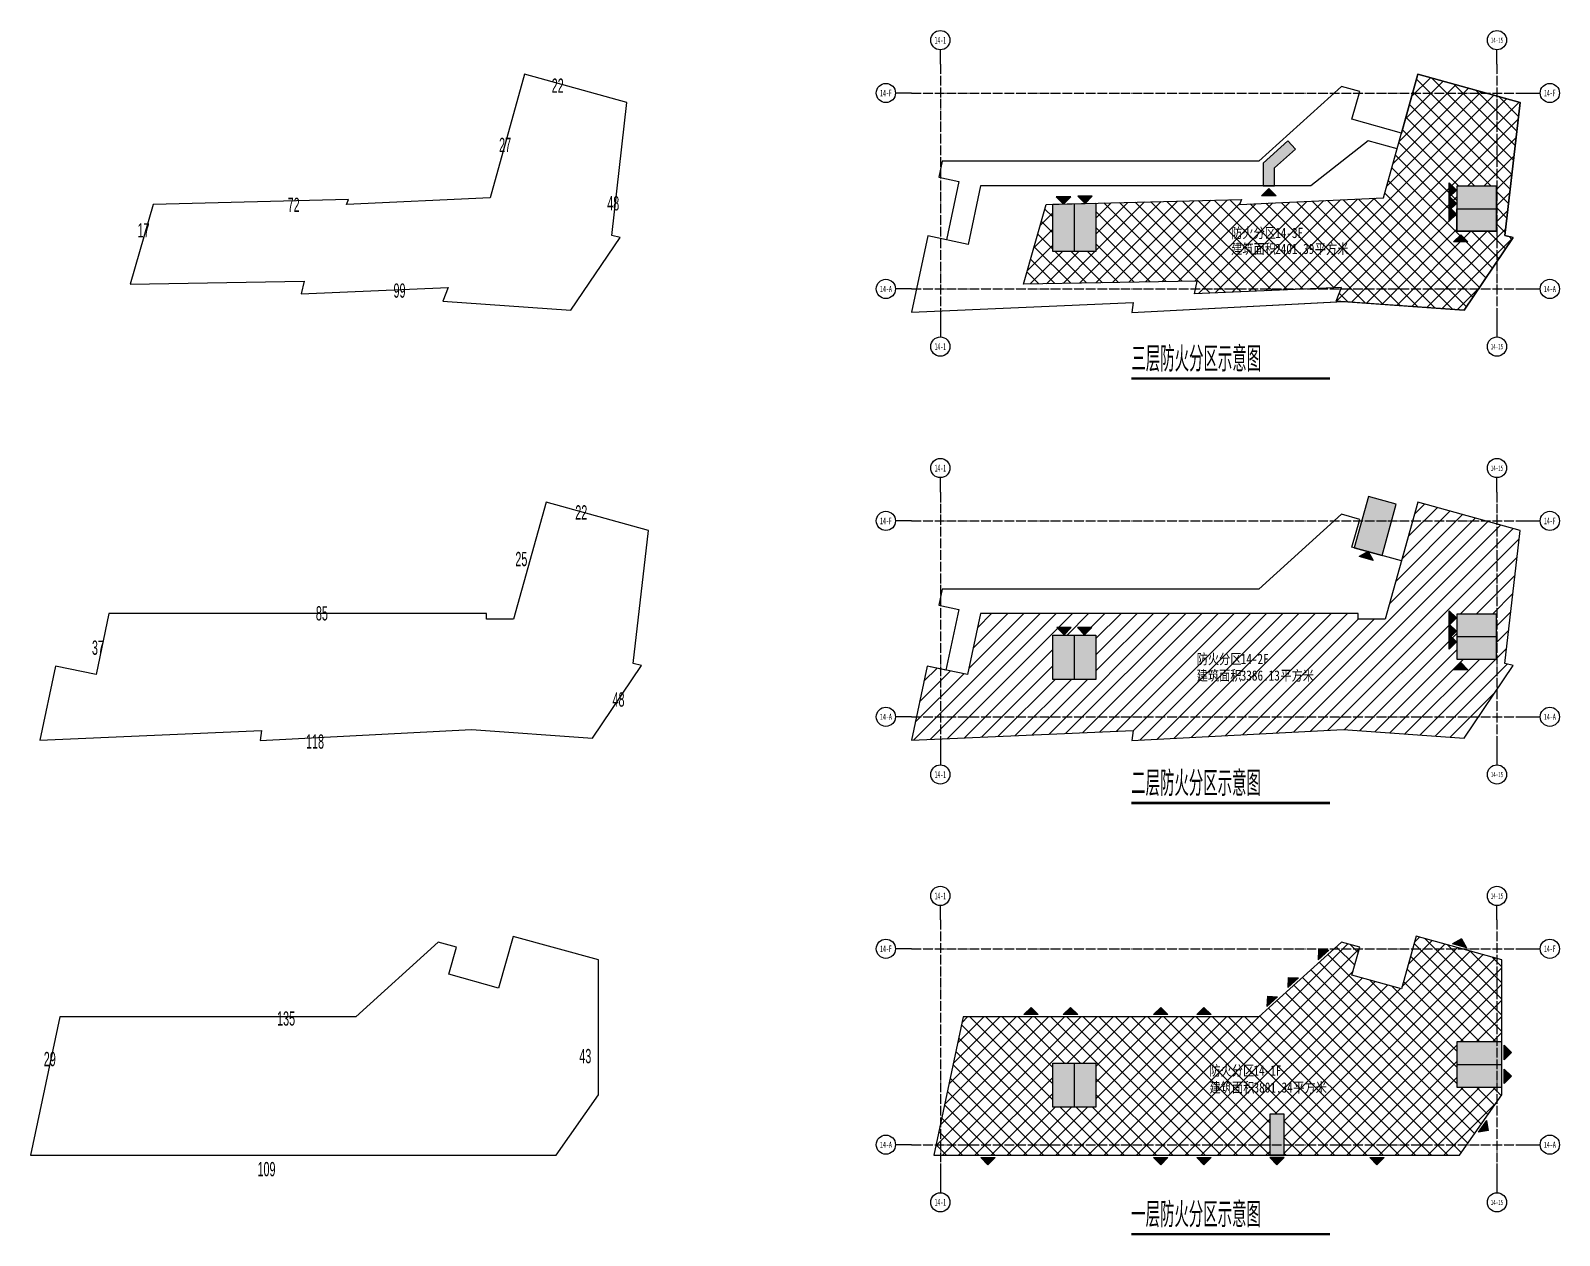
# Model space of a CAD drawing. Extents: x -409435 to 356702, y -107829 to 330904.
# Drawn here: x -409435 to -91090, y -18897 to 232000 of the extents above; entities that cross this region are included whole.
import ezdxf
from ezdxf.enums import TextEntityAlignment as Align

# ---------------------------------------------------------------- set-up
doc = ezdxf.new("R2010")
doc.units = 0
doc.header["$LTSCALE"] = 1000
doc.header["$MEASUREMENT"] = 0
doc.linetypes.add('X-104 14#平面$0$DOTE', pattern=[2.42, 2, -0.2, 0.02, -0.2])
for name, color, linetype in [('02-TEXT_标注', 130, 'Continuous'), ('DIM_SYMB', 3, 'Continuous'), ('X-104 14#平面$0$01-标注_标高', 200, 'Continuous'), ('X-104 14#平面$0$01-标注_轴线坐标', 132, 'Continuous'), ('X-104 14#平面$0$02-TEXT_标注', 130, 'Continuous'), ('X-104 14#平面$0$05-填充_天正', 26, 'Continuous'), ('X-104 14#平面$0$A-C_玻璃幕墙', 140, 'Continuous'), ('X-104 14#平面$0$A_AXIS-轴线', 36, 'X-104 14#平面$0$DOTE'), ('X-104 14#平面$0$AXIS_TEXT', 7, 'Continuous'), ('建-标注-文本', 254, 'Continuous')]:
    doc.layers.add(name, color=color, linetype=linetype)
doc.styles.add('_TCH_DIM', font='ros.shx', dxfattribs={"width": 0.8, "height": 2, "bigfont": 'jd.shx'})
doc.styles.get("Standard").update_dxf_attribs({"font": 'GBENOR', "bigfont": 'GBCBIG'})
doc.styles.add('X-104 14#平面$0$_TCH_AXIS', font='STXIHEI_0.TTF', dxfattribs={"width": 0.75})
doc.styles.add('X-104 14#平面$0$Standard', font='STXIHEI_0.TTF', dxfattribs={"width": 0.8})

# ---------------------------------------------------------------- blocks, each defined once
blk = doc.blocks.new('X-104 14#平面$0$A$C18484155')
blk.add_lwpolyline([(5526, 3428), (3987, 5137), (-1150, 512), (-1150, -4200), (1150, -4200), (1150, -512)], close=True)
blk = doc.blocks.new('X-104 14#平面')
at = {"layer": 'X-104 14#平面$0$01-标注_标高'}
for points in [[(-194349.9, 195885), (-192849.9, 197385), (-195849.9, 197385)], [(-189851.3, 195998.4), (-188351.3, 197498.4), (-191351.3, 197498.4)], [(-151600, 199080), (-150100, 197580), (-153100, 197580)], [(-112550, 198800), (-114050, 197300), (-114050, 200300)], [(-112550, 196000), (-114050, 194500), (-114050, 197500)], [(-112550, 193800), (-114050, 192300), (-114050, 195300)], [(-111650, 189500), (-110150, 188000), (-113150, 188000)], [(-130920.9, 123494.2), (-129877.9, 121647), (-132768.1, 122451.1)], [(-112550, 109700), (-114050, 108200), (-114050, 111200)], [(-112550, 106900), (-114050, 105400), (-114050, 108400)], [(-194250, 106200), (-192750, 107700), (-195750, 107700)], [(-189950, 106200), (-188450, 107700), (-191450, 107700)], [(-112550, 104700), (-114050, 103200), (-114050, 106200)], [(-111650, 100400), (-110150, 98900), (-113150, 98900)], [(-111481.3, 42870.1), (-110438.2, 41022.9), (-113328.5, 41827.1)], [(-141233.6, 40581), (-139114.7, 40478.5), (-141336, 38462.1)], [(-147559, 34839), (-145440.1, 34736.5), (-147661.4, 32720.1)], [(-151895.7, 30902.2), (-149776.9, 30799.8), (-151998.1, 28783.3)], [(-201100, 28600), (-199600, 27100), (-202600, 27100)], [(-192900, 28600), (-191400, 27100), (-194400, 27100)], [(-174100, 28600), (-172600, 27100), (-175600, 27100)], [(-165100, 28600), (-163600, 27100), (-166600, 27100)], [(-101099.8, 19200), (-102599.8, 17700), (-102599.8, 20700)], [(-101099.8, 14250), (-102599.8, 12750), (-102599.8, 15750)], [(-105865.7, 2943.1), (-107954.8, 2574.7), (-106234.1, 5032.2)], [(-210100, -4200), (-211600, -2700), (-208600, -2700)], [(-174100, -4200), (-175600, -2700), (-172600, -2700)], [(-165100, -4200), (-166600, -2700), (-163600, -2700)], [(-149900, -4200), (-148400, -2700), (-151400, -2700)], [(-129100, -4200), (-130600, -2700), (-127600, -2700)]]:
    blk.add_hatch(color=256, dxfattribs=at).paths.add_polyline_path(points)
at = {"layer": 'X-104 14#平面$0$05-填充_天正'}
h = blk.add_hatch(dxfattribs=at)
h.set_pattern_fill('ANSI37', color=256, scale=1500)
h.set_pattern_definition([(45, (0, 0), (-1683.798, 1683.798), []), (135, (0, 0), (-1683.798, -1683.798), [])])
h.paths.add_polyline_path([(-100702.7, 188914.5), (-102437.1, 189300.5), (-99258.2, 216994.6), (-120573.1, 222925), (-127734.4, 197155.1), (-157692.5, 195791.2), (-157261.7, 196820), (-187600, 196055.2), (-187600, 186000), (-196600, 186000), (-196600, 195828.3), (-197934.6, 195794.6), (-202690.7, 179208.2), (-166509, 179839.8), (-167073.4, 177184.7), (-136500.2, 178465.9), (-137582.4, 175653.6), (-110937.7, 173767.9)])
h.paths.add_polyline_path([(-112450, 190200), (-112450, 199600), (-104200, 199600), (-104200, 190200)], flags=16)
for points in [[(-146074.4, 207327.8), (-147613.4, 209037.1), (-152750, 204412), (-152750, 199700), (-150450, 199700), (-150450, 203388)], [(-112450, 199600), (-112450, 190200), (-104200, 190200), (-104200, 199600)], [(-187600, 186000), (-196600, 186000), (-196600, 195828.3), (-187600, 196055.2)], [(-128030.7, 122690), (-125055.4, 133383.8), (-130835.8, 134992.1), (-133807.3, 124297.2)], [(-112450, 110500), (-112450, 101100), (-104200, 101100), (-104200, 110500)], [(-187600, 96900), (-196600, 96900), (-196600, 106100), (-187600, 106100)], [(-112450, 21400), (-112450, 12000), (-103099.8, 12000), (-103099.8, 21400)], [(-187600, 7800), (-196600, 7800), (-196600, 17000), (-187600, 17000)], [(-151350, 6450), (-148450, 6450), (-148450, -2200), (-151350, -2200)]]:
    blk.add_hatch(color=256, dxfattribs=at).paths.add_polyline_path(points)
h = blk.add_hatch(dxfattribs=at)
h.set_pattern_fill('ANSI31', color=256, scale=1500)
h.set_pattern_definition([(45, (0, 0), (-1683.798, 1683.798), [])])
h.paths.add_polyline_path([(-136154.4, 86452.5), (-110937.7, 84667.9), (-100702.7, 99814.5), (-102437.1, 100200.5), (-99258.2, 127894.6), (-120573.1, 133825), (-123984.4, 121564.2), (-127368.8, 109400), (-133012.8, 109400), (-133012.8, 110600), (-211607.8, 110600), (-214311.3, 97881.2), (-222733.6, 99671.4), (-226009.8, 84258.3), (-179821.9, 86274.9), (-180154.9, 84183.6)])
h.paths.add_polyline_path([(-112450, 101100), (-112450, 110500), (-104200, 110500), (-104200, 101100)], flags=16)
h.paths.add_polyline_path([(-187600, 96900), (-196600, 96900), (-196600, 106100), (-187600, 106100)], flags=16)
h = blk.add_hatch(dxfattribs=at)
h.set_pattern_fill('ANSI37', color=256, scale=1500)
h.set_pattern_definition([(45, (-286499.4, -28736.6), (-1683.798, 1683.798), []), (135, (-286499.4, -28736.6), (-1683.798, -1683.798), [])])
h.paths.add_polyline_path([(-153659.4, 26600), (-215237.5, 26600), (-221359, -2200), (-151350, -2200), (-151350, 6450), (-148450, 6450), (-148450, -2200), (-111908.3, -2200), (-103099.8, 10380.5), (-103099.8, 12000), (-112450, 12000), (-112450, 21400), (-103099.8, 21400), (-103099.8, 38462.2), (-120934.9, 43424.4), (-123984.4, 32464.2), (-134292.8, 35332.3), (-132682.9, 41118.6), (-136496.8, 42179.7)])
h.paths.add_polyline_path([(-187600, 17000), (-187600, 7800), (-196600, 7800), (-196600, 17000)], flags=16)
at = {"layer": 'X-104 14#平面$0$01-标注_标高'}
for p, q in [((-194349.9, 195885), (-195849.9, 197385)), ((-192849.9, 197385), (-195849.9, 197385)), ((-194349.9, 195885), (-192849.9, 197385)), ((-189851.3, 195998.4), (-191351.3, 197498.4)), ((-188351.3, 197498.4), (-191351.3, 197498.4)), ((-189851.3, 195998.4), (-188351.3, 197498.4)), ((-151600, 199080), (-153100, 197580)), ((-150100, 197580), (-153100, 197580)), ((-151600, 199080), (-150100, 197580)), ((-112550, 198800), (-114050, 200300)), ((-114050, 197300), (-114050, 200300)), ((-112550, 198800), (-114050, 197300)), ((-112550, 196000), (-114050, 197500)), ((-114050, 194500), (-114050, 197500)), ((-112550, 196000), (-114050, 194500)), ((-112550, 193800), (-114050, 195300)), ((-114050, 192300), (-114050, 195300)), ((-112550, 193800), (-114050, 192300)), ((-111650, 189500), (-113150, 188000)), ((-110150, 188000), (-113150, 188000)), ((-111650, 189500), (-110150, 188000)), ((-130920.9, 123494.2), (-132768.1, 122451.1)), ((-129877.9, 121647), (-132768.1, 122451.1)), ((-130920.9, 123494.2), (-129877.9, 121647)), ((-112550, 109700), (-114050, 111200)), ((-114050, 108200), (-114050, 111200)), ((-112550, 109700), (-114050, 108200)), ((-112550, 106900), (-114050, 108400)), ((-114050, 105400), (-114050, 108400)), ((-194250, 106200), (-195750, 107700)), ((-192750, 107700), (-195750, 107700)), ((-194250, 106200), (-192750, 107700)), ((-189950, 106200), (-191450, 107700)), ((-188450, 107700), (-191450, 107700)), ((-189950, 106200), (-188450, 107700)), ((-112550, 106900), (-114050, 105400)), ((-112550, 104700), (-114050, 106200)), ((-114050, 103200), (-114050, 106200)), ((-112550, 104700), (-114050, 103200)), ((-111650, 100400), (-113150, 98900)), ((-110150, 98900), (-113150, 98900)), ((-111650, 100400), (-110150, 98900)), ((-111481.3, 42870.1), (-113328.5, 41827.1)), ((-110438.2, 41022.9), (-113328.5, 41827.1)), ((-111481.3, 42870.1), (-110438.2, 41022.9)), ((-141233.6, 40581), (-141336, 38462.1)), ((-139114.7, 40478.5), (-141336, 38462.1)), ((-141233.6, 40581), (-139114.7, 40478.5)), ((-147559, 34839), (-147661.4, 32720.1)), ((-145440.1, 34736.5), (-147661.4, 32720.1)), ((-147559, 34839), (-145440.1, 34736.5)), ((-151895.7, 30902.2), (-151998.1, 28783.3)), ((-149776.9, 30799.8), (-151998.1, 28783.3)), ((-151895.7, 30902.2), (-149776.9, 30799.8)), ((-201100, 28600), (-202600, 27100)), ((-199600, 27100), (-202600, 27100)), ((-201100, 28600), (-199600, 27100)), ((-192900, 28600), (-194400, 27100)), ((-191400, 27100), (-194400, 27100)), ((-192900, 28600), (-191400, 27100)), ((-174100, 28600), (-175600, 27100)), ((-172600, 27100), (-175600, 27100)), ((-174100, 28600), (-172600, 27100)), ((-165100, 28600), (-166600, 27100)), ((-163600, 27100), (-166600, 27100)), ((-165100, 28600), (-163600, 27100)), ((-101099.8, 19200), (-102599.8, 20700)), ((-102599.8, 17700), (-102599.8, 20700)), ((-101099.8, 19200), (-102599.8, 17700)), ((-101099.8, 14250), (-102599.8, 15750)), ((-102599.8, 12750), (-102599.8, 15750)), ((-101099.8, 14250), (-102599.8, 12750)), ((-107954.8, 2574.7), (-106234.1, 5032.2)), ((-105865.7, 2943.1), (-106234.1, 5032.2)), ((-105865.7, 2943.1), (-107954.8, 2574.7)), ((-210100, -4200), (-211600, -2700)), ((-211600, -2700), (-208600, -2700)), ((-210100, -4200), (-208600, -2700)), ((-174100, -4200), (-175600, -2700)), ((-175600, -2700), (-172600, -2700)), ((-174100, -4200), (-172600, -2700)), ((-165100, -4200), (-166600, -2700)), ((-166600, -2700), (-163600, -2700)), ((-165100, -4200), (-163600, -2700)), ((-149900, -4200), (-151400, -2700)), ((-148400, -2700), (-151400, -2700)), ((-149900, -4200), (-148400, -2700)), ((-129100, -4200), (-130600, -2700)), ((-130600, -2700), (-127600, -2700)), ((-129100, -4200), (-127600, -2700))]:
    blk.add_line(p, q, dxfattribs=at)
at = {"layer": 'X-104 14#平面$0$01-标注_轴线坐标'}
for p, q in [((-220000, 225000), (-220000, 228000)), ((-104100, 225000), (-104100, 228000)), ((-226000, 219000), (-229336.1, 219000)), ((-99740.1, 219000), (-95090.4, 219000)), ((-226000, 178200), (-229336.1, 178200)), ((-99740.1, 178200), (-95090.4, 178200)), ((-220000, 172200), (-220000, 168191.9)), ((-104100, 172200), (-104100, 168191.9)), ((-220000, 135900), (-220000, 138900)), ((-104100, 135900), (-104100, 138900)), ((-226000, 129900), (-229336.1, 129900)), ((-99740.1, 129900), (-95090.4, 129900)), ((-226000, 89100), (-229336.1, 89100)), ((-99740.1, 89100), (-95090.4, 89100)), ((-220000, 83100), (-220000, 79091.9)), ((-104100, 83100), (-104100, 79091.9)), ((-220000, 46800), (-220000, 49800)), ((-104100, 46800), (-104100, 49800)), ((-226000, 40800), (-229336.1, 40800)), ((-99740.1, 40800), (-95090.4, 40800)), ((-226000, 0), (-229336.1, 0)), ((-99740.1, 0), (-95090.4, 0)), ((-220000, -6000), (-220000, -10008.1)), ((-104100, -6000), (-104100, -10008.1))]:
    blk.add_line(p, q, dxfattribs=at)
for centre in [(-220000, 230000), (-104100, 230000), (-231336.1, 219000), (-93090.4, 219000), (-231336.1, 178200), (-93090.4, 178200), (-220000, 166191.9), (-104100, 166191.9), (-220000, 140900), (-104100, 140900), (-231336.1, 129900), (-93090.4, 129900), (-231336.1, 89100), (-93090.4, 89100), (-220000, 77091.9), (-104100, 77091.9), (-220000, 51800), (-104100, 51800), (-231336.1, 40800), (-93090.4, 40800), (-231336.1, 0), (-93090.4, 0), (-220000, -12008.1), (-104100, -12008.1)]:
    blk.add_circle(centre, 2000, dxfattribs=at)
at = {"layer": 'X-104 14#平面$0$A-C_玻璃幕墙'}
for p, q in [((-192100, 195941.7), (-192100, 186000)), ((-192100, 106100), (-192100, 96900)), ((-112450, 105800), (-104200, 105800)), ((-112450, 105800), (-104200, 105800)), ((-192100, 17000), (-192100, 7800)), ((-112450, 16700), (-103099.8, 16700))]:
    blk.add_line(p, q, dxfattribs=at)
for points in [[(-123984.4, 210664.2), (-134292.8, 213532.3), (-132682.9, 219318.6), (-136496.8, 220379.7), (-153659.4, 204800), (-219633.3, 204800), (-220347.3, 201441.2), (-216140.8, 200547.1), (-218718.9, 188418), (-222631.9, 189249.8), (-226009.8, 173358.3), (-179821.9, 175374.9), (-180154.9, 173283.6), (-136154.4, 175552.5), (-110937.7, 173767.9), (-100702.7, 188914.5), (-102437.1, 189300.5), (-99258.2, 216994.6), (-120573.1, 222925)], [(-112450, 199600), (-112450, 190200), (-104200, 190200), (-104200, 199600)], [(-112450, 194900), (-104200, 194900), (-104200, 199600), (-112450, 199600)], [(-187600, 186000), (-196600, 186000), (-196600, 195828.3), (-187600, 196055.2)], [(-112450, 194900), (-104200, 194900), (-104200, 190200), (-112450, 190200)], [(-110937.7, 84667.9), (-100702.7, 99814.5), (-102437.1, 100200.5), (-99258.2, 127894.6), (-120573.1, 133825), (-127368.8, 109400), (-133012.8, 109400), (-133012.8, 110600), (-211607.8, 110600), (-214311.3, 97881.2), (-222733.6, 99671.4), (-226009.8, 84258.3), (-179821.9, 86274.9), (-180154.9, 84183.6), (-136154.4, 86452.5)], [(-123984.4, 121564.2), (-134292.8, 124432.3), (-132682.9, 130218.6), (-136496.8, 131279.7), (-153659.4, 115700), (-219633.3, 115700), (-220347.3, 112341.2), (-216140.8, 111447.1), (-218820.6, 98839.6), (-222733.6, 99671.4), (-226009.8, 84258.3), (-179821.9, 86274.9), (-180154.9, 84183.6), (-136154.4, 86452.5), (-110937.7, 84667.9), (-100702.7, 99814.5), (-102437.1, 100200.5), (-99258.2, 127894.6), (-120573.1, 133825)], [(-128030.7, 122690), (-125055.4, 133383.8), (-130835.8, 134992.1), (-133807.3, 124297.2)], [(-112450, 110500), (-112450, 101100), (-104200, 101100), (-104200, 110500)], [(-187600, 96900), (-196600, 96900), (-196600, 106100), (-187600, 106100)], [(-221359, -2200), (-111908.3, -2200), (-103099.8, 10380.5), (-103099.8, 38462.2), (-120934.9, 43424.4), (-123984.4, 32464.2), (-134292.8, 35332.3), (-132682.9, 41118.6), (-136496.8, 42179.7), (-153659.4, 26600), (-215237.5, 26600)], [(-112450, 21400), (-112450, 12000), (-103099.8, 12000), (-103099.8, 21400)], [(-187600, 7800), (-196600, 7800), (-196600, 17000), (-187600, 17000)], [(-151350, 6450), (-148450, 6450), (-148450, -2200), (-151350, -2200)]]:
    blk.add_lwpolyline(points, close=True, dxfattribs=at)
for points in [[(-137582.4, 175653.6), (-136500.2, 178465.9), (-167073.4, 177184.7), (-166509, 179839.8), (-202690.7, 179208.2), (-197934.6, 195794.6), (-157261.7, 196820), (-157692.5, 195791.2), (-127734.4, 197155.1), (-120573.1, 222925), (-99258.2, 216994.6), (-102437.1, 189300.5), (-100702.7, 188914.5), (-110937.7, 173767.9), (-137582.4, 175653.6)], [(-124895.8, 207369.7), (-130903.5, 209041.2), (-142834, 199700), (-211607.8, 199700), (-214209.6, 187459.6), (-222631.9, 189249.8), (-226009.8, 173358.3), (-179821.9, 175374.9), (-180154.9, 173283.6), (-136171.7, 175553.8)]]:
    blk.add_lwpolyline(points, dxfattribs=at)
at = {"layer": 'X-104 14#平面$0$A_AXIS-轴线'}
for p, q in [((-220000, 225000), (-220000, 172200)), ((-104100, 225000), (-104100, 172200)), ((-226000, 219000), (-99740.1, 219000)), ((-226000, 178200), (-99740.1, 178200)), ((-220000, 135900), (-220000, 83100)), ((-104100, 135900), (-104100, 83100)), ((-226000, 129900), (-99740.1, 129900)), ((-226000, 89100), (-99740.1, 89100)), ((-220000, 46800), (-220000, -6000)), ((-104100, 46800), (-104100, -6000)), ((-226000, 40800), (-99740.1, 40800)), ((-226000, 0), (-99740.1, 0))]:
    blk.add_line(p, q, dxfattribs=at)
at = {"layer": 'X-104 14#平面$0$A-C_玻璃幕墙'}
blk.add_blockref('X-104 14#平面$0$A$C18484155', (-151600, 203900), dxfattribs=at)
at = {"layer": 'X-104 14#平面$0$02-TEXT_标注', "style": 'X-104 14#平面$0$Standard', "width": 0.8}
for s, p in [('防火分区', (-159454.2, 188795.8)), ('建筑面积', (-159454.2, 185470.9)), ('14-3F', (-150283.9, 188795.8)), ('平方米', (-142028.3, 185470.9)), ('2401.39', (-150283.9, 185470.9)), ('防火分区', (-166625, 100069.4)), ('14-2F', (-157454.7, 100069.4)), ('建筑面积', (-166625, 96633.1)), ('3386.13', (-157454.7, 96633.1)), ('平方米', (-149199.1, 96633.1)), ('防火分区', (-163983.1, 14365.3)), ('14-1F', (-154812.8, 14365.3)), ('建筑面积', (-163945.5, 10841.4)), ('3801.34', (-154775.2, 10841.4)), ('平方米', (-146519.6, 10841.4))]:
    blk.add_text(s, height=2140.69, dxfattribs=at).set_placement(p)
at = {"layer": 'X-104 14#平面$0$AXIS_TEXT', "style": 'X-104 14#平面$0$_TCH_AXIS'}
for s, height, width, p, p2 in [('14-1', 1448.1, 0.826616, (-221198.2, 229275.9), (-218801.8, 229275.9)), ('14-15', 1096.56, 0.918395, (-105388.2, 229451.7), (-102811.8, 229451.7)), ('14-F', 1372.49, 0.920042, (-232556.4, 218313.8), (-230115.8, 218313.8)), ('14-F', 1372.49, 0.920042, (-94310.7, 218313.8), (-91870.1, 218313.8)), ('14-A', 1241.22, 0.923853, (-232591, 177579.4), (-230081.2, 177579.4)), ('14-A', 1241.22, 0.923853, (-94345.3, 177579.4), (-91835.5, 177579.4)), ('14-1', 1448.1, 0.826616, (-221198.2, 165467.9), (-218801.8, 165467.9)), ('14-15', 1096.56, 0.918395, (-105388.2, 165643.7), (-102811.8, 165643.7)), ('14-1', 1448.1, 0.826616, (-221198.2, 140175.9), (-218801.8, 140175.9)), ('14-15', 1096.56, 0.918395, (-105388.2, 140351.7), (-102811.8, 140351.7)), ('14-F', 1372.49, 0.920042, (-232556.4, 129213.8), (-230115.8, 129213.8)), ('14-F', 1372.49, 0.920042, (-94310.7, 129213.8), (-91870.1, 129213.8)), ('14-A', 1241.22, 0.923853, (-232591, 88479.4), (-230081.2, 88479.4)), ('14-A', 1241.22, 0.923853, (-94345.3, 88479.4), (-91835.5, 88479.4)), ('14-1', 1448.1, 0.826616, (-221198.2, 76367.9), (-218801.8, 76367.9)), ('14-15', 1096.56, 0.918395, (-105388.2, 76543.7), (-102811.8, 76543.7)), ('14-1', 1448.1, 0.826616, (-221198.2, 51075.9), (-218801.8, 51075.9)), ('14-15', 1096.56, 0.918395, (-105388.2, 51251.7), (-102811.8, 51251.7)), ('14-F', 1372.49, 0.920042, (-232556.4, 40113.8), (-230115.8, 40113.8)), ('14-F', 1372.49, 0.920042, (-94310.7, 40113.8), (-91870.1, 40113.8)), ('14-A', 1241.22, 0.923853, (-232591, -620.6), (-230081.2, -620.6)), ('14-A', 1241.22, 0.923853, (-94345.3, -620.6), (-91835.5, -620.6)), ('14-1', 1448.1, 0.826616, (-221198.2, -12732.1), (-218801.8, -12732.1)), ('14-15', 1096.56, 0.918395, (-105388.2, -12556.3), (-102811.8, -12556.3))]:
    blk.add_text(s, height=height, dxfattribs=dict(at, width=width)).set_placement(p, p2, align=Align.FIT)

msp = doc.modelspace()

# ---------------------------------------------------------------- linework, layer by layer
at = {"color": 5}
for points in [[(-306564.7, 222925), (-313726, 197155.1)], [(-383926.3, 195794.6), (-388682.4, 179208.2)], [(-302071.7, 133825), (-308867.4, 109400)], [(-393106.5, 110600), (-395809.9, 97881.2), (-404232.2, 99671.4), (-407508.4, 84258.3)], [(-403313.3, 26600), (-409434.8, -2200)]]:
    msp.add_lwpolyline(points, dxfattribs=at)
at = {"color": 1}
for points in [[(-285249.8, 216994.6), (-306564.7, 222925)], [(-313726, 197155.1), (-343684.1, 195791.2), (-343253.3, 196820), (-383926.3, 195794.6)], [(-280756.8, 127894.6), (-302071.7, 133825)], [(-308867.4, 109400), (-314511.5, 109400), (-314511.5, 110600), (-393106.5, 110600)], [(-291175.6, 38462.2), (-308975.9, 43362.9), (-312019.9, 32608.7), (-322328.4, 35476.8), (-320758.7, 41118.6), (-324572.6, 42179.7), (-341735.2, 26600), (-403313.3, 26600)]]:
    msp.add_lwpolyline(points, dxfattribs=at)
at = {"color": 3}
for points in [[(-296929.3, 173767.9), (-286694.4, 188914.5), (-288428.7, 189300.5), (-285249.8, 216994.6)], [(-292436.3, 84667.9), (-282201.4, 99814.5), (-283935.7, 100200.5), (-280756.8, 127894.6)], [(-299984, -2200), (-291175.6, 10380.5), (-291175.6, 38462.2)]]:
    msp.add_lwpolyline(points, dxfattribs=at)
at = {"color": 4}
for points in [[(-388682.4, 179208.2), (-352500.6, 179839.8), (-353065, 177184.7), (-322491.8, 178465.9), (-323574.1, 175653.6), (-296929.3, 173767.9)], [(-407508.4, 84258.3), (-361320.5, 86274.9), (-361653.6, 84183.6), (-317653, 86452.5), (-292436.3, 84667.9)], [(-409434.8, -2200), (-299984, -2200)]]:
    msp.add_lwpolyline(points, dxfattribs=at)
at = {"layer": 'DIM_SYMB', "const_width": 525}
for points in [[(-180210.1, 159539.8), (-138885.7, 159539.8)], [(-180259, 71158), (-138836.9, 71158)], [(-180259, -18634.2), (-138836.9, -18634.2)]]:
    msp.add_lwpolyline(points, dxfattribs=at)

# ---------------------------------------------------------------- block references
msp.add_blockref('X-104 14#平面', (0, 0))

# ---------------------------------------------------------------- texts
at = {"color": 1, "style": '_TCH_DIM', "width": 0.564706}
for s, p in [('22', (-300923.7, 219044.5)), ('72', (-355908.5, 194216.6)), ('22', (-296016.6, 130183.4)), ('85', (-350026.1, 109162)), ('135', (-358110.4, 24787.6))]:
    msp.add_text(s, height=2975, dxfattribs=at).set_placement(p)
at = {"style": '_TCH_DIM', "width": 0.564706}
for s, p in [('27', (-311874.6, 206699.1)), ('17', (-387155.3, 188917.2)), ('25', (-308494.2, 120466.3)), ('37', (-396661.6, 102008)), ('29', (-406682.3, 16347.1))]:
    msp.add_text(s, height=2975, dxfattribs=at).set_placement(p)
at = {"color": 3, "style": '_TCH_DIM', "width": 0.564706}
for s, p in [('48', (-289363.4, 194543.1)), ('48', (-288259.1, 91214)), ('43', (-295175.6, 16964.2))]:
    msp.add_text(s, height=2975, dxfattribs=at).set_placement(p)
at = {"color": 4, "style": '_TCH_DIM', "width": 0.564706}
for s, p in [('99', (-333858, 176373.8)), ('109', (-362183.6, -6581.2))]:
    msp.add_text(s, height=2975, dxfattribs=at).set_placement(p)
at = {"layer": '02-TEXT_标注', "style": '_TCH_DIM', "width": 0.564706}
msp.add_text('118', height=2975, dxfattribs=at).set_placement((-352081.6, 82461.7))
at = {"layer": '建-标注-文本', "width": 0.8}
for s, p in [('三层防火分区示意图', (-180210.1, 160992)), ('二层防火分区示意图', (-180259, 72610.2)), ('一层防火分区示意图', (-180259, -17182))]:
    msp.add_text(s, height=5209.3, dxfattribs=at).set_placement(p)

doc.saveas('drawing.dxf')
